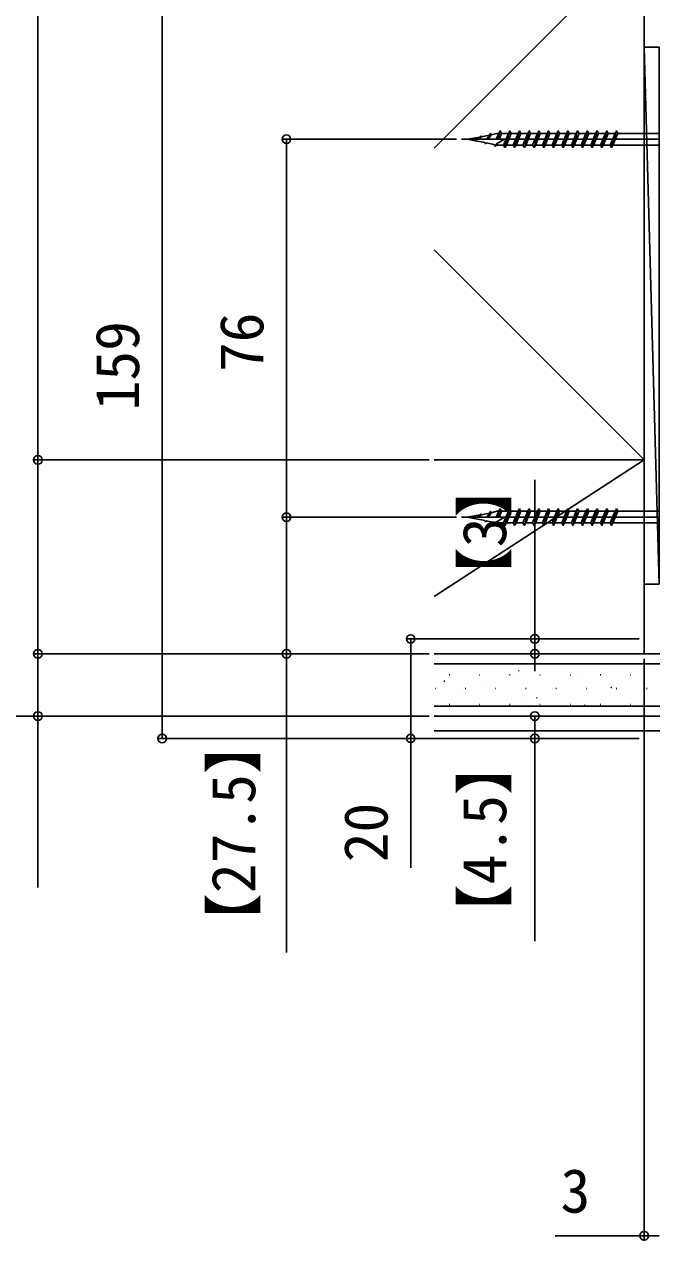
# Model space of a CAD drawing. Units: millimetres, scale not verified. Extents: x -700 to 700, y -1078 to 1074.
# Drawn here: x -200.7 to -74.5, y -153.5 to 91.1 of the extents above; entities that cross this region are included whole.
import ezdxf
from ezdxf.enums import TextEntityAlignment as Align

# ---------------------------------------------------------------- set-up
doc = ezdxf.new("R2010")
doc.units = ezdxf.units.MM
doc.header["$LTSCALE"] = 6
for name, color, linetype in [('0-5_YKK_13', 4, 'Continuous'), ('0-7_YKK_D', 6, 'Continuous'), ('0-9_YSS_K', 3, 'Continuous')]:
    doc.layers.add(name, color=color, linetype=linetype)
doc.styles.add('ＭＳ ゴシック', font='')
doc.styles.get('ＭＳ ゴシック').set_extended_font_data('MS Gothic')

msp = doc.modelspace()

# ---------------------------------------------------------------- linework, layer by layer
at = {"layer": '0-5_YKK_13'}
for p, q in [((-108.878, 68.65), (-109.473, 67.975)), ((-108.774, 68.469), (-108.878, 68.65)), ((-108.774, 68.469), (-107.148, 68.756)), ((-107.667, 67.975), (-107.148, 68.756)), ((-106.928, 69.137), (-107.473, 67.975)), ((-106.749, 68.827), (-107.314, 67.975)), ((-106.749, 68.827), (-105.623, 69.145)), ((-105.796, 67.975), (-105.255, 69.145)), ((-105.255, 69.145), (-105.623, 69.145)), ((-104.978, 69.625), (-105.504, 67.975)), ((-104.701, 69.145), (-105.189, 67.975)), ((-103.305, 69.145), (-104.701, 69.145)), ((-104.28, 66.805), (-103.305, 69.145)), ((-103.028, 69.625), (-104.003, 66.325)), ((-102.751, 69.145), (-103.726, 66.805)), ((-101.355, 69.145), (-102.751, 69.145)), ((-102.33, 66.805), (-101.355, 69.145)), ((-101.078, 69.625), (-102.053, 66.325)), ((-100.801, 69.145), (-101.776, 66.805)), ((-99.405, 69.145), (-100.801, 69.145)), ((-100.38, 66.805), (-99.405, 69.145)), ((-99.128, 69.625), (-100.103, 66.325)), ((-98.851, 69.145), (-99.826, 66.805)), ((-97.455, 69.145), (-98.851, 69.145)), ((-98.43, 66.805), (-97.455, 69.145)), ((-97.178, 69.625), (-98.153, 66.325)), ((-96.901, 69.145), (-97.876, 66.805)), ((-95.505, 69.145), (-96.901, 69.145)), ((-96.48, 66.805), (-95.505, 69.145)), ((-95.228, 69.625), (-96.203, 66.325)), ((-94.951, 69.145), (-95.926, 66.805)), ((-93.555, 69.145), (-94.951, 69.145)), ((-94.53, 66.805), (-93.555, 69.145)), ((-93.278, 69.625), (-94.253, 66.325)), ((-93.001, 69.145), (-93.976, 66.805)), ((-91.605, 69.145), (-93.001, 69.145)), ((-92.58, 66.805), (-91.605, 69.145)), ((-91.328, 69.625), (-92.303, 66.325)), ((-91.051, 69.145), (-92.026, 66.805)), ((-89.655, 69.145), (-91.051, 69.145)), ((-90.63, 66.805), (-89.655, 69.145)), ((-89.378, 69.625), (-90.353, 66.325)), ((-89.101, 69.145), (-90.076, 66.805)), ((-87.705, 69.145), (-89.101, 69.145)), ((-88.68, 66.805), (-87.705, 69.145)), ((-87.428, 69.625), (-88.403, 66.325)), ((-87.151, 69.145), (-88.126, 66.805)), ((-85.755, 69.145), (-87.151, 69.145)), ((-86.73, 66.805), (-85.755, 69.145)), ((-85.478, 69.625), (-86.453, 66.325)), ((-85.201, 69.145), (-86.176, 66.805)), ((-83.805, 69.145), (-85.201, 69.145)), ((-84.78, 66.805), (-83.805, 69.145)), ((-83.528, 69.625), (-84.503, 66.325)), ((-83.251, 69.145), (-84.226, 66.805)), ((-81.855, 69.145), (-83.251, 69.145)), ((-82.83, 66.805), (-81.855, 69.145)), ((-81.578, 69.625), (-82.553, 66.325)), ((-81.301, 69.145), (-82.276, 66.805)), ((-72.078, 69.145), (-81.301, 69.145)), ((-68.436, 67.975), (-112.736, 67.975)), ((-111.578, 67.975), (-109.086, 68.414)), ((-109.913, 67.648), (-111.578, 67.975)), ((-109.913, 67.648), (-109.853, 67.544)), ((-109.784, 67.622), (-109.853, 67.544)), ((-108.031, 67.278), (-109.784, 67.622)), ((-109.573, 67.975), (-109.234, 68.246)), ((-108.774, 68.469), (-109.392, 67.975)), ((-106.149, 66.908), (-107.801, 67.233)), ((-105.623, 66.805), (-105.797, 66.839)), ((-105.68, 67.05), (-105.736, 66.945)), ((-105.623, 66.805), (-104.28, 66.805)), ((-103.726, 66.805), (-102.33, 66.805)), ((-101.776, 66.805), (-100.38, 66.805)), ((-99.826, 66.805), (-98.43, 66.805)), ((-97.876, 66.805), (-96.48, 66.805)), ((-95.926, 66.805), (-94.53, 66.805)), ((-93.976, 66.805), (-92.58, 66.805)), ((-92.026, 66.805), (-90.63, 66.805)), ((-90.076, 66.805), (-88.68, 66.805)), ((-88.126, 66.805), (-86.73, 66.805)), ((-86.176, 66.805), (-84.78, 66.805)), ((-84.226, 66.805), (-82.83, 66.805)), ((-82.276, 66.805), (-72.078, 66.805)), ((-108.774, -7.531), (-107.148, -7.244)), ((-107.667, -8.025), (-107.148, -7.244)), ((-106.928, -6.863), (-107.473, -8.025)), ((-106.749, -7.173), (-107.314, -8.025)), ((-106.749, -7.173), (-105.623, -6.855)), ((-105.796, -8.025), (-105.255, -6.855)), ((-105.255, -6.855), (-105.623, -6.855)), ((-104.978, -6.375), (-105.504, -8.025)), ((-104.701, -6.855), (-105.189, -8.025)), ((-103.305, -6.855), (-104.701, -6.855)), ((-104.28, -9.195), (-103.305, -6.855)), ((-103.028, -6.375), (-104.003, -9.675)), ((-102.751, -6.855), (-103.726, -9.195)), ((-101.355, -6.855), (-102.751, -6.855)), ((-102.33, -9.195), (-101.355, -6.855)), ((-101.078, -6.375), (-102.053, -9.675)), ((-100.801, -6.855), (-101.776, -9.195)), ((-99.405, -6.855), (-100.801, -6.855)), ((-100.38, -9.195), (-99.405, -6.855)), ((-99.128, -6.375), (-100.103, -9.675)), ((-98.851, -6.855), (-99.826, -9.195)), ((-97.455, -6.855), (-98.851, -6.855)), ((-98.43, -9.195), (-97.455, -6.855)), ((-97.178, -6.375), (-98.153, -9.675)), ((-96.901, -6.855), (-97.876, -9.195)), ((-95.505, -6.855), (-96.901, -6.855)), ((-96.48, -9.195), (-95.505, -6.855)), ((-95.228, -6.375), (-96.203, -9.675)), ((-94.951, -6.855), (-95.926, -9.195)), ((-93.555, -6.855), (-94.951, -6.855)), ((-94.53, -9.195), (-93.555, -6.855)), ((-93.278, -6.375), (-94.253, -9.675)), ((-93.001, -6.855), (-93.976, -9.195)), ((-91.605, -6.855), (-93.001, -6.855)), ((-92.58, -9.195), (-91.605, -6.855)), ((-91.328, -6.375), (-92.303, -9.675)), ((-91.051, -6.855), (-92.026, -9.195)), ((-89.655, -6.855), (-91.051, -6.855)), ((-90.63, -9.195), (-89.655, -6.855)), ((-89.378, -6.375), (-90.353, -9.675)), ((-89.101, -6.855), (-90.076, -9.195)), ((-87.705, -6.855), (-89.101, -6.855)), ((-88.68, -9.195), (-87.705, -6.855)), ((-87.428, -6.375), (-88.403, -9.675)), ((-87.151, -6.855), (-88.126, -9.195)), ((-85.755, -6.855), (-87.151, -6.855)), ((-86.73, -9.195), (-85.755, -6.855)), ((-85.478, -6.375), (-86.453, -9.675)), ((-85.201, -6.855), (-86.176, -9.195)), ((-83.805, -6.855), (-85.201, -6.855)), ((-84.78, -9.195), (-83.805, -6.855)), ((-83.528, -6.375), (-84.503, -9.675)), ((-83.251, -6.855), (-84.226, -9.195)), ((-81.855, -6.855), (-83.251, -6.855)), ((-82.83, -9.195), (-81.855, -6.855)), ((-81.578, -6.375), (-82.553, -9.675)), ((-81.301, -6.855), (-82.276, -9.195)), ((-72.078, -6.855), (-81.301, -6.855)), ((-68.436, -8.025), (-112.736, -8.025)), ((-111.578, -8.025), (-109.086, -7.586)), ((-109.913, -8.352), (-111.578, -8.025)), ((-109.913, -8.352), (-109.853, -8.456)), ((-109.784, -8.378), (-109.853, -8.456)), ((-108.031, -8.722), (-109.784, -8.378)), ((-109.573, -8.025), (-109.234, -7.754)), ((-108.878, -7.35), (-109.473, -8.025)), ((-108.774, -7.531), (-109.392, -8.025)), ((-108.774, -7.531), (-108.878, -7.35)), ((-106.149, -9.092), (-107.801, -8.767)), ((-105.623, -9.195), (-105.797, -9.161)), ((-105.68, -8.95), (-105.736, -9.055)), ((-105.623, -9.195), (-104.28, -9.195)), ((-103.726, -9.195), (-102.33, -9.195)), ((-101.776, -9.195), (-100.38, -9.195)), ((-99.826, -9.195), (-98.43, -9.195)), ((-97.876, -9.195), (-96.48, -9.195)), ((-95.926, -9.195), (-94.53, -9.195)), ((-93.976, -9.195), (-92.58, -9.195)), ((-92.026, -9.195), (-90.63, -9.195)), ((-90.076, -9.195), (-88.68, -9.195)), ((-88.126, -9.195), (-86.73, -9.195)), ((-86.176, -9.195), (-84.78, -9.195)), ((-84.226, -9.195), (-82.83, -9.195)), ((-82.276, -9.195), (-72.078, -9.195)), ((-48.478, -51.025), (-118.257, -51.025))]:
    msp.add_line(p, q, dxfattribs=at)
for points in [[(-106.749, 68.827), (-106.928, 69.137), (-107.148, 68.756)], [(-104.701, 69.145), (-104.978, 69.625), (-105.255, 69.145)], [(-102.751, 69.145), (-103.028, 69.625), (-103.305, 69.145)], [(-100.801, 69.145), (-101.078, 69.625), (-101.355, 69.145)], [(-98.851, 69.145), (-99.128, 69.625), (-99.405, 69.145)], [(-96.901, 69.145), (-97.178, 69.625), (-97.455, 69.145)], [(-94.951, 69.145), (-95.228, 69.625), (-95.505, 69.145)], [(-93.001, 69.145), (-93.278, 69.625), (-93.555, 69.145)], [(-91.051, 69.145), (-91.328, 69.625), (-91.605, 69.145)], [(-89.101, 69.145), (-89.378, 69.625), (-89.655, 69.145)], [(-87.151, 69.145), (-87.428, 69.625), (-87.705, 69.145)], [(-85.201, 69.145), (-85.478, 69.625), (-85.755, 69.145)], [(-83.251, 69.145), (-83.528, 69.625), (-83.805, 69.145)], [(-81.301, 69.145), (-81.578, 69.625), (-81.855, 69.145)], [(-111.578, 67.975), (-104.078, 67.975), (-105.68, 67.05)], [(-108.031, 67.278), (-107.903, 67.056), (-107.801, 67.233)], [(-106.149, 66.908), (-105.953, 66.569), (-105.736, 66.945)], [(-104.28, 66.805), (-104.003, 66.325), (-103.726, 66.805)], [(-102.33, 66.805), (-102.053, 66.325), (-101.776, 66.805)], [(-100.38, 66.805), (-100.103, 66.325), (-99.826, 66.805)], [(-98.43, 66.805), (-98.153, 66.325), (-97.876, 66.805)], [(-96.48, 66.805), (-96.203, 66.325), (-95.926, 66.805)], [(-94.53, 66.805), (-94.253, 66.325), (-93.976, 66.805)], [(-92.58, 66.805), (-92.303, 66.325), (-92.026, 66.805)], [(-90.63, 66.805), (-90.353, 66.325), (-90.076, 66.805)], [(-88.68, 66.805), (-88.403, 66.325), (-88.126, 66.805)], [(-86.73, 66.805), (-86.453, 66.325), (-86.176, 66.805)], [(-84.78, 66.805), (-84.503, 66.325), (-84.226, 66.805)], [(-82.83, 66.805), (-82.553, 66.325), (-82.276, 66.805)], [(-106.749, -7.173), (-106.928, -6.863), (-107.148, -7.244)], [(-104.701, -6.855), (-104.978, -6.375), (-105.255, -6.855)], [(-102.751, -6.855), (-103.028, -6.375), (-103.305, -6.855)], [(-100.801, -6.855), (-101.078, -6.375), (-101.355, -6.855)], [(-98.851, -6.855), (-99.128, -6.375), (-99.405, -6.855)], [(-96.901, -6.855), (-97.178, -6.375), (-97.455, -6.855)], [(-94.951, -6.855), (-95.228, -6.375), (-95.505, -6.855)], [(-93.001, -6.855), (-93.278, -6.375), (-93.555, -6.855)], [(-91.051, -6.855), (-91.328, -6.375), (-91.605, -6.855)], [(-89.101, -6.855), (-89.378, -6.375), (-89.655, -6.855)], [(-87.151, -6.855), (-87.428, -6.375), (-87.705, -6.855)], [(-85.201, -6.855), (-85.478, -6.375), (-85.755, -6.855)], [(-83.251, -6.855), (-83.528, -6.375), (-83.805, -6.855)], [(-81.301, -6.855), (-81.578, -6.375), (-81.855, -6.855)], [(-111.578, -8.025), (-104.078, -8.025), (-105.68, -8.95)], [(-108.031, -8.722), (-107.903, -8.944), (-107.801, -8.767)], [(-106.149, -9.092), (-105.953, -9.431), (-105.736, -9.055)], [(-104.28, -9.195), (-104.003, -9.675), (-103.726, -9.195)], [(-102.33, -9.195), (-102.053, -9.675), (-101.776, -9.195)], [(-100.38, -9.195), (-100.103, -9.675), (-99.826, -9.195)], [(-98.43, -9.195), (-98.153, -9.675), (-97.876, -9.195)], [(-96.48, -9.195), (-96.203, -9.675), (-95.926, -9.195)], [(-94.53, -9.195), (-94.253, -9.675), (-93.976, -9.195)], [(-92.58, -9.195), (-92.303, -9.675), (-92.026, -9.195)], [(-90.63, -9.195), (-90.353, -9.675), (-90.076, -9.195)], [(-88.68, -9.195), (-88.403, -9.675), (-88.126, -9.195)], [(-86.73, -9.195), (-86.453, -9.675), (-86.176, -9.195)], [(-84.78, -9.195), (-84.503, -9.675), (-84.226, -9.195)], [(-82.83, -9.195), (-82.553, -9.675), (-82.276, -9.195)]]:
    msp.add_lwpolyline(points, dxfattribs=at)
at = {"layer": '0-7_YKK_D'}
for p, q in [((-197.978, 108.475), (-197.978, 3.475)), ((-172.978, 106.475), (-172.978, -52.525)), ((-113.736, 67.975), (-148.978, 67.975)), ((-147.978, -8.025), (-147.978, 67.975)), ((-119.257, 3.475), (-198.978, 3.475)), ((-119.257, 3.475), (-198.978, 3.475)), ((-197.978, 3.475), (-197.978, -35.525)), ((-97.978, -32.525), (-97.978, -0.502)), ((-113.736, -8.025), (-148.978, -8.025)), ((-113.736, -8.025), (-148.978, -8.025)), ((-76.978, -32.525), (-123.978, -32.525)), ((-76.978, -32.525), (-98.978, -32.525)), ((-97.978, -35.525), (-97.978, -32.525)), ((-134.353, -35.525), (-198.978, -35.525)), ((-120.257, -35.525), (-198.978, -35.525)), ((-119.257, -35.525), (-148.978, -35.525)), ((-76.978, -35.525), (-98.978, -35.525)), ((-97.978, -35.525), (-97.978, -39.025)), ((-75.978, -36.525), (-75.978, -153.525)), ((-119.257, -48.025), (-223.978, -48.025)), ((-119.257, -48.025), (-198.978, -48.025)), ((-76.978, -48.025), (-98.978, -48.025)), ((-76.978, -52.525), (-173.978, -52.525)), ((-76.978, -52.525), (-123.978, -52.525)), ((-76.978, -52.525), (-98.978, -52.525)), ((-75.978, -152.525), (-93.933, -152.525)), ((-72.978, -152.525), (-75.978, -152.525))]:
    msp.add_line(p, q, dxfattribs=at)
for points in [[(-147.978, -8.025), (-147.978, -35.525), (-147.978, -95.593)], [(-122.978, -32.525), (-122.978, -52.525), (-122.978, -78.539)], [(-197.978, -35.525), (-197.978, -48.025), (-197.978, -82.525)], [(-97.978, -48.025), (-97.978, -52.525), (-97.978, -93.321)]]:
    msp.add_lwpolyline(points, dxfattribs=at)
for centre, radius in [((-147.978, 67.975), 0.85), ((-197.978, 3.475), 0.875), ((-197.978, 3.475), 0.875), ((-147.978, -8.025), 0.875), ((-147.978, -8.025), 0.85), ((-122.978, -32.525), 0.85), ((-97.978, -32.525), 0.875), ((-197.978, -35.525), 0.875), ((-197.978, -35.525), 0.875), ((-147.978, -35.525), 0.875), ((-97.978, -35.525), 0.875), ((-197.978, -48.025), 0.875), ((-97.978, -48.025), 0.875), ((-172.978, -52.525), 0.875), ((-122.978, -52.525), 0.85), ((-97.978, -52.525), 0.875), ((-75.978, -152.525), 0.875)]:
    msp.add_circle(centre, radius, dxfattribs=at)
at = {"layer": '0-9_YSS_K'}
for p, q in [((-118.257, 66.196), (-75.978, 108.475)), ((-75.978, 3.475), (-75.978, 108.475)), ((-72.978, -21.525), (-75.978, 86.475)), ((-118.257, 45.754), (-75.978, 3.475)), ((-75.978, 3.475), (-118.257, 3.475)), ((-118.257, -24.007), (-75.978, 3.475)), ((-48.478, -35.525), (-118.257, -35.525)), ((-48.478, -37.525), (-118.257, -37.525)), ((-114.913, -38.314), (-114.894, -38.307)), ((-101.29, -38.969), (-101.123, -38.858)), ((-83.39, -38.515), (-83.371, -38.508)), ((-116.274, -41.051), (-116.107, -40.94)), ((-115.231, -39.721), (-115.131, -39.721)), ((-109.151, -39.721), (-109.051, -39.721)), ((-107.475, -41.362), (-107.456, -41.355)), ((-103.071, -39.721), (-102.971, -39.721)), ((-101.895, -39.385), (-101.876, -39.379)), ((-96.991, -39.721), (-96.891, -39.721)), ((-90.911, -39.721), (-90.811, -39.721)), ((-88.876, -40.457), (-88.857, -40.451)), ((-84.831, -39.721), (-84.731, -39.721)), ((-78.751, -39.721), (-78.651, -39.721)), ((-75.858, -41.529), (-75.839, -41.522)), ((-118.081, -42.471), (-117.981, -42.471)), ((-113.715, -43.571), (-113.696, -43.565)), ((-112.001, -42.471), (-111.901, -42.471)), ((-105.921, -42.471), (-105.821, -42.471)), ((-99.841, -42.471), (-99.741, -42.471)), ((-94.456, -42.433), (-94.438, -42.427)), ((-93.761, -42.471), (-93.661, -42.471)), ((-87.681, -42.471), (-87.581, -42.471)), ((-82.696, -42.333), (-82.529, -42.223)), ((-81.601, -42.471), (-81.501, -42.471)), ((-81.438, -43.505), (-81.419, -43.499)), ((-75.521, -42.471), (-75.421, -42.471)), ((-48.478, -46.025), (-118.257, -46.025)), ((-115.231, -45.701), (-115.131, -45.701)), ((-109.151, -45.701), (-109.051, -45.701)), ((-103.071, -45.701), (-102.971, -45.701)), ((-100.697, -44.643), (-100.678, -44.637)), ((-97.68, -44.415), (-97.513, -44.305)), ((-96.991, -45.701), (-96.891, -45.701)), ((-90.911, -45.701), (-90.811, -45.701)), ((-88.075, -45.893), (-87.908, -45.783)), ((-87.678, -45.715), (-87.659, -45.708)), ((-84.831, -45.701), (-84.731, -45.701)), ((-78.751, -45.701), (-78.651, -45.701)), ((-48.478, -48.025), (-118.257, -48.025))]:
    msp.add_line(p, q, dxfattribs=at)
for points in [[(-75.978, 3.475), (-75.978, 108.475), (-118.257, 108.475)], [(-118.257, 3.475), (-75.978, 3.475), (-75.978, -35.525), (-118.257, -35.525)]]:
    msp.add_lwpolyline(points, dxfattribs=at)
msp.add_lwpolyline([(-72.978, -21.525), (-72.978, 86.475), (-75.978, 86.475), (-75.978, -21.525)], close=True, dxfattribs=at)

# ---------------------------------------------------------------- texts
at = {"layer": '0-7_YKK_D', "style": 'ＭＳ ゴシック'}
for s, p in [('76', (-149.978, 21.145)), ('159', (-174.978, 13.441)), ('【3】', (-101.114, -26.071)), ('【27.5】', (-151.614, -95.639)), ('【4.5】', (-101.114, -93.866)), ('20', (-124.978, -77.425))]:
    msp.add_text(s, height=8.798, rotation=90, dxfattribs=at).set_placement(p, align=Align.BOTTOM_LEFT)
msp.add_text('3', height=8.798, dxfattribs=at).set_placement((-92.819, -150.525), align=Align.BOTTOM_LEFT)

doc.saveas('drawing.dxf')
